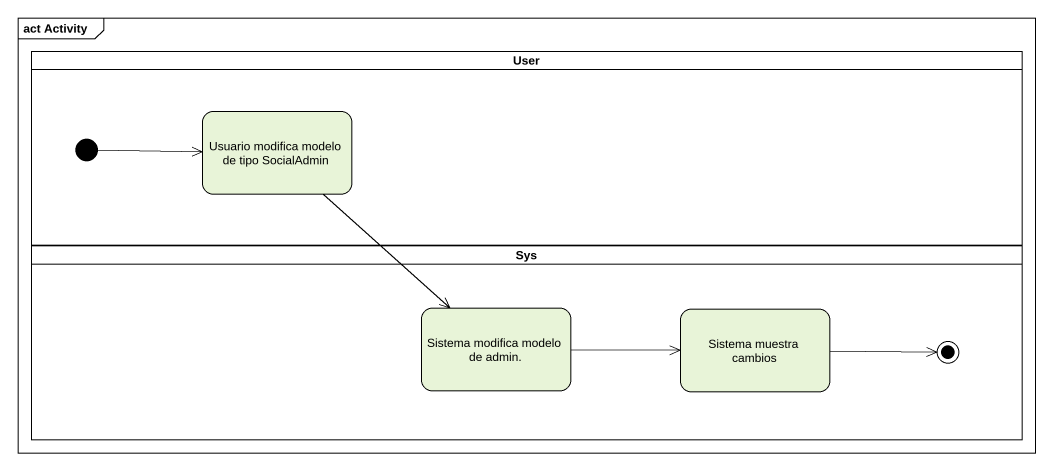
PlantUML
@startuml
mainframe act Activity
hide empty description
state User <<partition>> {
  state "Usuario modifica modelo de tipo SocialAdmin" as Usuario_modifica_modelo_de
  [*] -right-> Usuario_modifica_modelo_de
}
state Sys <<partition>> {
  state "Sistema modifica modelo de admin." as Sistema_modifica_modelo_de
  state "Sistema muestra cambios" as Sistema_muestra_cambios
  Sistema_muestra_cambios -right-> [*]
}
Usuario_modifica_modelo_de --> Sistema_modifica_modelo_de
Sistema_modifica_modelo_de -right-> Sistema_muestra_cambios
@enduml
